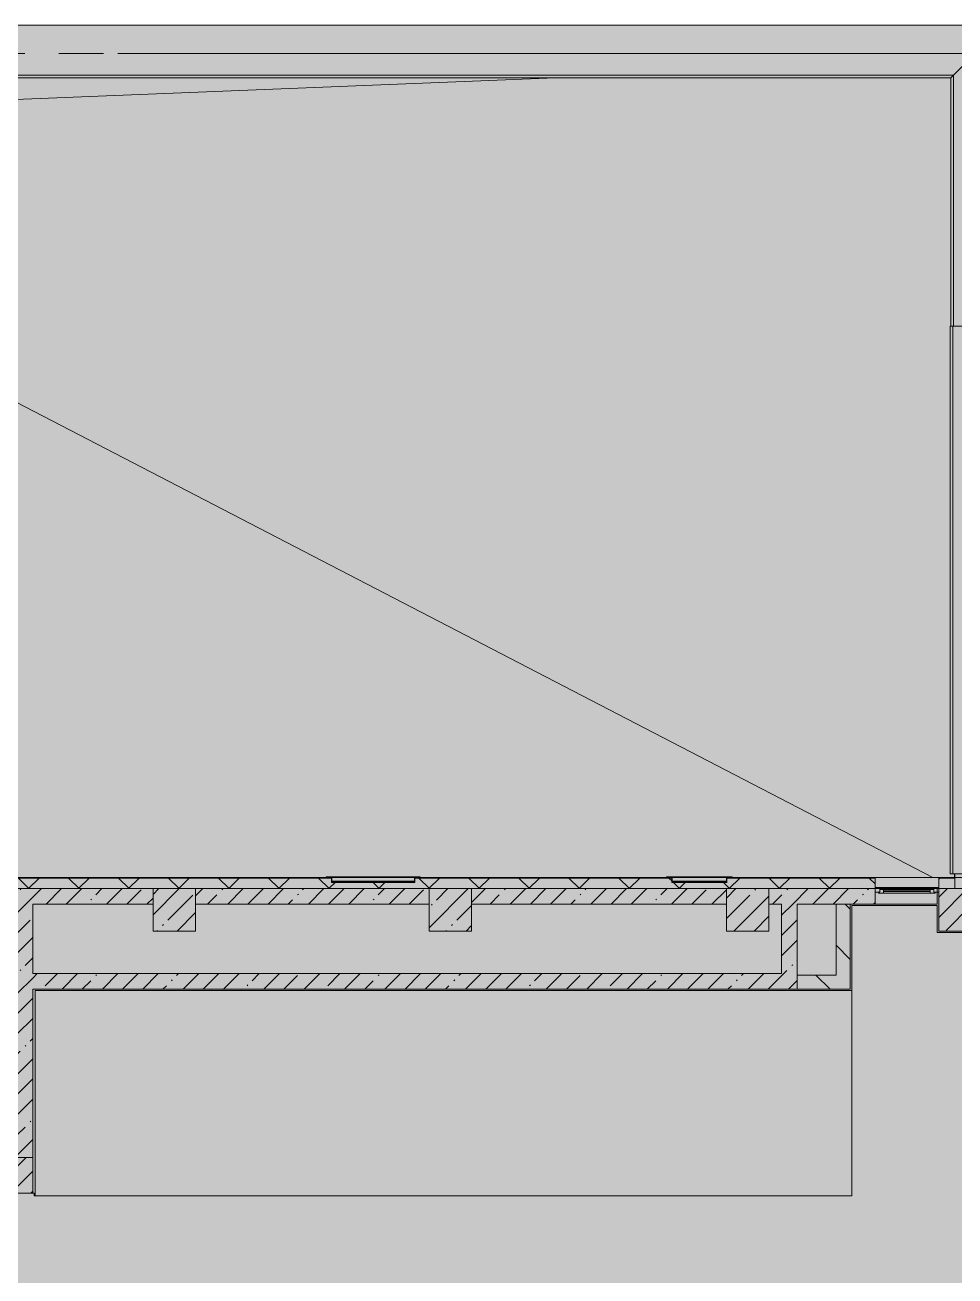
# Model space of a CAD drawing. Header units: millimetres. Extents: x -5368 to 196898, y -8553 to 29000.
# Drawn here: x 82125 to 95265, y 9728 to 27400 of the extents above; entities that cross this region are included whole.
import ezdxf

# ---------------------------------------------------------------- set-up
doc = ezdxf.new("R2010")
doc.units = ezdxf.units.MM
doc.linetypes.add('Осевая', pattern=[3175, 635, -476.25, 1587.5, -476.25])
for name, color, linetype, lineweight in [('A-DETL-2', 7, 'Continuous', 5), ('A-GENM-4', 7, 'Continuous', 5), ('A-WALL-2', 7, 'Continuous', 5), ('I-WALL-4', 7, 'Continuous', 5), ('S-COLS-3', 7, 'Continuous', 5), ('Оси', 7, 'Continuous', 9), ('Оси-2', 7, 'Осевая', 9)]:
    doc.layers.add(name, color=color, linetype=linetype, lineweight=lineweight)
doc.layers.add('A-DETL-GENF-5', color=7, linetype='Continuous', lineweight=9, true_color=0xc0c0c0, transparency=0.4)
for name, color, linetype, lineweight, true_color in [('A-FLOR-2', 7, 'Continuous', 5, 0xb7b7b7), ('A-GENM-5', 7, 'Continuous', 5, 0x737373), ('A-GENM-6', 7, 'Continuous', 5, 0xa1a1a1), ('A-GLAZ-3', 7, 'Continuous', 5, 0x737373), ('A-WALL-3', 7, 'Continuous', 5, 0x737373), ('A-WALL-4', 7, 'Continuous', 9, 0x737373), ('A-WALL-5', 7, 'Continuous', 5, 0xa1a1a1), ('I-WALL-5', 7, 'Continuous', 5, 0x737373), ('S-COLS-2', 7, 'Continuous', 5, 0x737373)]:
    doc.layers.add(name, color=color, linetype=linetype, lineweight=lineweight, true_color=true_color)
pattern_1 = [(45, (62025.03, 0), (-285.123, 285.123), []), (45, (62310.15, 0), (-285.123, 285.123), [504.031, -100.806, 16.764, -84.042])]
pattern_2 = [(135, (62025.03, 0), (-353.5534, -353.5534), [])]

# ---------------------------------------------------------------- blocks, each defined once
blk = doc.blocks.new('BSC_Колонна _Прямоугольная - 600х600-V86-3_3_1_птичка')
at = {"layer": 'S-COLS-3'}
h = blk.add_hatch(dxfattribs=at)
h.set_pattern_fill('FP_69', color=256, style=0, pattern_type=2)
h.set_pattern_definition([(45, (-26110, -14900), (-285.123, 285.123), []), (45, (-25824.88, -14900), (-285.123, 285.123), [504.031, -100.806, 16.764, -84.042])])
h.paths.add_polyline_path([(-300, -300), (300, -300), (300, 300), (-300, 300), (-300, 216)])
at = {"layer": 'S-COLS-2'}
for p, q in [((300, 300), (-300, 300)), ((-300, 300), (-300, -300)), ((300, -300), (300, 300)), ((-300, -300), (300, -300))]:
    blk.add_line(p, q, dxfattribs=at)
blk = doc.blocks.new('парапет1 - парапет-18629556-3_3_1_птичка')
at = {"layer": 'A-GENM-4'}
blk.add_line((-2411, 27400), (33928, 27400), dxfattribs=at)
at = {"layer": 'A-GENM-5'}
for p, q in [((33926, 27398), (33219, 26691)), ((33219, 26691), (-1702, 26691)), ((33219, 26691), (33183, 26655)), ((33219, 23147), (33219, 26691)), ((-1665, 26654), (33182, 26654)), ((33182, 26654), (33182, 23147))]:
    blk.add_line(p, q, dxfattribs=at)
blk.add_open_spline([(33183, 26655), (33182, 26654), (33182, 26654), (33182, 26654), (33182, 26654)], degree=3, dxfattribs=at)
blk = doc.blocks.new('BSC_Колонна _Прямоугольная - 600х600-V111-3_3_1_птичка')
at = {"layer": 'S-COLS-3'}
h = blk.add_hatch(dxfattribs=at)
h.set_pattern_fill('FP_95', color=256, style=0, pattern_type=2)
h.set_pattern_definition([(45, (-33310, -14900), (-285.123, 285.123), []), (45, (-33024.88, -14900), (-285.123, 285.123), [504.031, -100.806, 16.764, -84.042])])
h.paths.add_polyline_path([(-300, -300), (300, -300), (300, 300), (-300, 300), (-300, 216)])
at = {"layer": 'S-COLS-2'}
for p, q in [((300, 300), (-300, 300)), ((-300, 300), (-300, -300)), ((300, -300), (300, 300)), ((-300, -300), (300, -300))]:
    blk.add_line(p, q, dxfattribs=at)
blk = doc.blocks.new('BSC_Колонна _Прямоугольная - 500х500-V121-3_3_1_птичка')
at = {"layer": 'S-COLS-3'}
h = blk.add_hatch(dxfattribs=at)
h.set_pattern_fill('FP_106', color=256, style=0, pattern_type=2)
h.set_pattern_definition([(45, (-19960, -11150), (-285.123, 285.123), []), (45, (-19674.88, -11150), (-285.123, 285.123), [504.031, -100.806, 16.764, -84.042])])
h.paths.add_polyline_path([(-250, -250), (250, -250), (250, 250), (-250, 250)])
at = {"layer": 'S-COLS-2'}
for p, q in [((250, 250), (-250, 250)), ((-250, 250), (-250, -250)), ((250, -250), (250, 250)), ((-250, -250), (250, -250))]:
    blk.add_line(p, q, dxfattribs=at)
blk = doc.blocks.new('BSC_Колонна _Прямоугольная - 600х600-V122-3_3_1_птичка')
at = {"layer": 'S-COLS-3'}
h = blk.add_hatch(dxfattribs=at)
h.set_pattern_fill('FP_107', color=256, style=0, pattern_type=2)
h.set_pattern_definition([(45, (-30310, -14900), (-285.123, 285.123), []), (45, (-30024.88, -14900), (-285.123, 285.123), [504.031, -100.806, 16.764, -84.042])])
h.paths.add_polyline_path([(-300, -300), (300, -300), (300, 300), (-300, 300), (-300, 216)])
at = {"layer": 'S-COLS-2'}
for p, q in [((300, 300), (-300, 300)), ((-300, 300), (-300, -300)), ((300, -300), (300, 300)), ((-300, -300), (300, -300))]:
    blk.add_line(p, q, dxfattribs=at)
blk = doc.blocks.new('парапет6 - парапет-21094616-3_3_1_птичка')
at = {"layer": 'A-GENM-5'}
for p, q in [((33173, 23147), (33173, 15407)), ((33173, 23147), (33174, 23147)), ((33174, 23147), (33211, 23147)), ((33211, 23147), (33920, 23147)), ((33211, 23147), (33211, 15407)), ((33920, 15407), (33920, 23147)), ((33174, 15407), (33173, 15407)), ((33211, 15407), (33174, 15407)), ((33920, 15407), (33211, 15407))]:
    blk.add_line(p, q, dxfattribs=at)
blk = doc.blocks.new('BSC_Колонна _Прямоугольная - 600х600-V164-3_3_1_птичка')
at = {"layer": 'S-COLS-3'}
h = blk.add_hatch(dxfattribs=at)
h.set_pattern_fill('FP_128', color=256, style=0, pattern_type=2)
h.set_pattern_definition([(45, (-22210, -14900), (-285.123, 285.123), []), (45, (-21924.88, -14900), (-285.123, 285.123), [504.031, -100.806, 16.764, -84.042])])
h.paths.add_polyline_path([(-300, -300), (300, -300), (300, 300), (-300, 300), (-300, 216)])
at = {"layer": 'S-COLS-2'}
for p, q in [((300, 300), (-300, 300)), ((-300, 300), (-300, -300)), ((300, -300), (300, 300)), ((-300, -300), (300, -300))]:
    blk.add_line(p, q, dxfattribs=at)
blk = doc.blocks.new('120_Окно_СКБ_1Ст - 120_Окно_СКБ_1Ст_900х2500_h_-20705657-3_3_1_птичка')
at = {"layer": 'A-GLAZ-3'}
for p, q in [((-450, -127), (-450, -57)), ((-450, -57), (-380, -57)), ((450, -57), (-450, -57)), ((-380, -127), (-450, -127)), ((-450, -127), (-400, -127)), ((-380, -127), (-400, -127)), ((-400, -127), (-400, -137)), ((-400, -137), (400, -137)), ((400, -137), (-400, -137)), ((-380, -57), (-380, -127)), ((380, -87), (-380, -87)), ((-380, -87), (-380, -127)), ((-330, -137), (-330, -87)), ((-330, -107), (330, -107)), ((330, -117), (-330, -117)), ((330, -137), (330, -87)), ((380, -127), (380, -57)), ((380, -57), (450, -57)), ((380, -127), (380, -87)), ((450, -127), (380, -127)), ((400, -127), (380, -127)), ((400, -127), (450, -127)), ((400, -137), (400, -127)), ((450, -57), (450, -127))]:
    blk.add_line(p, q, dxfattribs=at)
blk = doc.blocks.new('Уголок вложенный - Уголок вложенный-23831105-3_3_1_птичка')
at = {"layer": 'A-GENM-5'}
for p, q in [((29164, 15365), (29244, 15365)), ((29164, 15361), (29164, 15365)), ((29237, 15288), (29237, 15349)), ((29244, 15285), (29240, 15285)), ((29244, 15365), (29244, 15285))]:
    blk.add_line(p, q, dxfattribs=at)
at = {"layer": 'A-GENM-5', "flags": 128}
for points in [[(29167, 15358), (29166, 15358), (29166, 15358), (29165, 15359), (29165, 15359), (29164, 15360), (29164, 15360), (29164, 15361)], [(29237, 15349), (29237, 15351), (29236, 15353), (29235, 15355), (29234, 15356), (29232, 15357), (29230, 15358), (29228, 15358)], [(29240, 15285), (29239, 15285), (29239, 15285), (29238, 15286), (29238, 15286), (29237, 15287), (29237, 15287), (29237, 15288)]]:
    blk.add_lwpolyline(points, dxfattribs=at)
at = {"layer": 'A-GENM-6'}
blk.add_line((29228, 15358), (29167, 15358), dxfattribs=at)
blk = doc.blocks.new('Уголок вложенный - Уголок вложенный-V177-3_3_1_птичка')
at = {"layer": 'A-GENM-5'}
for p, q in [((30010, 15365), (30090, 15365)), ((30010, 15285), (30010, 15365)), ((30014, 15285), (30010, 15285)), ((30017, 15349), (30017, 15288)), ((30090, 15365), (30090, 15361))]:
    blk.add_line(p, q, dxfattribs=at)
at = {"layer": 'A-GENM-5', "flags": 128}
for points in [[(30017, 15288), (30017, 15287), (30017, 15287), (30016, 15286), (30016, 15286), (30015, 15285), (30015, 15285), (30014, 15285)], [(30026, 15358), (30024, 15358), (30022, 15357), (30020, 15356), (30019, 15355), (30018, 15353), (30017, 15351), (30017, 15349)], [(30090, 15361), (30090, 15360), (30090, 15360), (30089, 15359), (30089, 15359), (30088, 15358), (30088, 15358), (30087, 15358)]]:
    blk.add_lwpolyline(points, dxfattribs=at)
at = {"layer": 'A-GENM-6'}
blk.add_line((30087, 15358), (30026, 15358), dxfattribs=at)
blk = doc.blocks.new('Уголок вложенный - Уголок вложенный-V178-3_3_1_птичка')
at = {"layer": 'A-GENM-5'}
for p, q in [((29244, 15365), (30010, 15365)), ((30010, 15285), (29244, 15285))]:
    blk.add_line(p, q, dxfattribs=at)
at = {"layer": 'A-GENM-5', "flags": 128}
for points in [[(29237, 15349), (29237, 15351), (29236, 15353), (29235, 15355), (29234, 15356), (29232, 15357), (29230, 15358), (29228, 15358)], [(30026, 15358), (30024, 15358), (30022, 15357), (30020, 15356), (30019, 15355), (30018, 15353), (30017, 15351), (30017, 15349)]]:
    blk.add_lwpolyline(points, dxfattribs=at)
blk = doc.blocks.new('Полоса с поворотом - Полоса с поворотом-23831239-3_3_1_птичка')
at = {"layer": 'A-GENM-5'}
for p, q in [((24437, 15363), (25603, 15363)), ((25603, 15306), (24437, 15306)), ((24437, 15298), (25603, 15298))]:
    blk.add_line(p, q, dxfattribs=at)
blk = doc.blocks.new('Уголок вложенный - Уголок вложенный-23831240-3_3_1_птичка')
at = {"layer": 'A-GENM-5'}
for p, q in [((24437, 15365), (25603, 15365)), ((25603, 15285), (24437, 15285))]:
    blk.add_line(p, q, dxfattribs=at)
at = {"layer": 'A-GENM-5', "flags": 128}
for points in [[(24430, 15349), (24430, 15351), (24429, 15353), (24428, 15355), (24427, 15356), (24425, 15357), (24423, 15358), (24421, 15358)], [(25619, 15358), (25617, 15358), (25615, 15357), (25614, 15356), (25612, 15355), (25611, 15353), (25610, 15351), (25610, 15349)]]:
    blk.add_lwpolyline(points, dxfattribs=at)
blk = doc.blocks.new('Полоса с поворотом - Полоса с поворотом-23831104-3_3_1_птичка')
at = {"layer": 'A-GENM-5'}
for p, q in [((19017, 15363), (19783, 15363)), ((19783, 15306), (19017, 15306)), ((19017, 15298), (19783, 15298))]:
    blk.add_line(p, q, dxfattribs=at)

msp = doc.modelspace()

# ---------------------------------------------------------------- hatches: boundary and pattern name
at = {"layer": 'A-DETL-GENF-5'}
for points in [[(61342.1, 14774.9), (61757, 14774.9), (61757, 15358), (100785, 15358), (100785, 23888.3), (95953.1, 23888.3), (95953.1, 27398.1), (59616, 27398.1), (59616, 14774.9), (60812.2, 14774.9)], [(100021.8, -258), (100335, -258), (100335, 15358), (61757, 15358), (61757, -258), (98962.1, -258)]]:
    msp.add_hatch(color=256, dxfattribs=at).paths.add_polyline_path(points)
at = {"layer": 'A-WALL-2'}
h = msp.add_hatch(dxfattribs=at)
h.set_pattern_fill('FP_75', color=256, style=0, pattern_type=2)
h.set_pattern_definition([(45, (62025.03, 0), (-353.5534, 353.5534), []), (135, (62025.03, 0), (-353.5534, -353.5534), [])])
h.paths.add_polyline_path([(95253, 15200), (95265, 15200), (95260, 15350), (95035, 15350), (95035, 15200)])
h.paths.add_polyline_path([(93663.5, 15200), (94135, 15200), (94135, 15350), (92042, 15349), (92042, 15288), (92035, 15285), (91262, 15288), (91262, 15350), (87635.3, 15349), (87635.3, 15288), (87628.3, 15285), (86455.3, 15288), (86455.3, 15350), (81815, 15349), (81815, 15288), (81808, 15285), (81035, 15288), (81035, 15350), (76808, 15349), (76808, 15288), (76801, 15285), (76628, 15288), (76627.8, 15350), (74885, 15350), (74885, 15200), (92635, 15200)])
h.paths.add_polyline_path([(100335, 15200), (100335, 15350), (99835, 15350), (99835, 15200), (100021.8, 15200)])
h.paths.add_polyline_path([(95635, 15200), (95785, 15200), (95782.9, 15350), (95635, 15350)])
h.paths.add_polyline_path([(97435, 15200), (97435, 15350), (96685, 15350), (96685, 15200), (96842.6, 15200)])
h.paths.add_polyline_path([(69685, 15200), (70285, 15200), (70285, 15350), (69685, 15350)])
h.paths.add_polyline_path([(68785, 15200), (68785, 15350), (62065, 15350), (62065, 15293), (61915, 15293), (61915, 15200), (68230.2, 15200)])
h.paths.add_polyline_path([(71185, 15200), (71785, 15200), (71785, 15350), (71185, 15350)])
at = {"layer": 'I-WALL-4'}
h = msp.add_hatch(dxfattribs=at)
h.set_pattern_fill('FP_71', color=256, style=0, pattern_type=2)
h.set_pattern_definition(pattern_1)
h.paths.add_polyline_path([(76335, 14980), (80135.3, 14980), (80135.3, 15200), (76335, 15200), (76335, 15115.9)])
h.paths.add_polyline_path([(83935, 14980), (83935, 15200), (80735.3, 15200), (80735.3, 14980), (83066.3, 14980)])
h.paths.add_polyline_path([(94135, 14980), (94135, 15200), (92635, 15200), (92635, 14980), (93786.2, 14980)])
h.paths.add_polyline_path([(92035, 14980), (92035, 15200), (88435, 15200), (88435, 14980), (91544, 14980)])
h.paths.add_polyline_path([(87305.2, 14980), (87835, 14980), (87835, 15200), (84535, 15200), (84535, 14980)])
h = msp.add_hatch(dxfattribs=at)
h.set_pattern_fill('FP_71', color=256, style=0, pattern_type=2)
h.set_pattern_definition(pattern_1)
h.paths.add_polyline_path([(82235, 11400), (82235, 14980), (82015, 14980), (82015, 11400)])
h = msp.add_hatch(dxfattribs=at)
h.set_pattern_fill('FP_71', color=256, style=0, pattern_type=2)
h.set_pattern_definition(pattern_1)
h.paths.add_polyline_path([(93035, 14000), (93035, 14980), (92815, 14980), (92815, 14000)])
h = msp.add_hatch(dxfattribs=at)
h.set_pattern_fill('FP_74', color=256, style=0, pattern_type=2)
h.set_pattern_definition(pattern_2)
h.paths.add_polyline_path([(93786.2, 13980), (93786.2, 14980), (93586.2, 14980), (93586.2, 13980), (93663.5, 13980)])
h = msp.add_hatch(dxfattribs=at)
h.set_pattern_fill('FP_71', color=256, style=0, pattern_type=2)
h.set_pattern_definition(pattern_1)
h.paths.add_polyline_path([(91544, 13780), (93035, 13780), (93035, 14000), (82235, 14000), (82235, 13780), (87305.2, 13780)])
h = msp.add_hatch(dxfattribs=at)
h.set_pattern_fill('FP_74', color=256, style=0, pattern_type=2)
h.set_pattern_definition(pattern_2)
h.paths.add_polyline_path([(93786.2, 13780), (93786.2, 13980), (93035, 13980), (93035, 13780), (93663.5, 13780)])

# ---------------------------------------------------------------- linework, layer by layer
at = {"layer": 'A-DETL-2'}
for p, q in [((95953.1, 27398.1), (59616, 27398.1)), ((61757, 15358), (100335, 15358))]:
    msp.add_line(p, q, dxfattribs=at)
at = {"layer": 'A-FLOR-2'}
for p, q in [((89621.5, 26653.6), (76585, 26130)), ((94953.2, 15358), (76585, 24880)), ((95015, 14960), (93806.2, 14960)), ((93806.2, 14960), (93806.2, 10859)), ((95015, 14580), (95015, 14960)), ((95655, 14580), (95015, 14580)), ((93807.2, 13759), (82267.2, 13759)), ((82267.2, 13759), (82267.2, 10859)), ((93807.2, 10859), (93807.2, 13759)), ((82256, 10900), (82235, 10900)), ((82256, 10859), (82256, 10900)), ((82256, 10859), (93807.2, 10859))]:
    msp.add_line(p, q, dxfattribs=at)
at = {"layer": 'A-WALL-3'}
for p, q in [((76335, 15200), (83935, 15200)), ((84535, 15200), (87835, 15200)), ((88435, 15200), (92035, 15200)), ((92635, 15200), (95035, 15200)), ((94135, 15200), (94135, 15358)), ((95035, 15358), (95035, 15200))]:
    msp.add_line(p, q, dxfattribs=at)
at = {"layer": 'A-WALL-4'}
for p, q in [((95260, 15350), (95260, 15407.3)), ((95265, 15407.3), (95265, 15200)), ((83935, 15200), (80735.3, 15200)), ((86457, 15353), (81813.3, 15353)), ((86455.7, 15350), (81814.6, 15350)), ((87835, 15200), (84535, 15200)), ((91263.8, 15353), (87633.5, 15353)), ((91262.5, 15350), (87634.8, 15350)), ((92035, 15200), (88435, 15200)), ((94135, 15353), (92040.3, 15353)), ((94135, 15350), (92041.6, 15350)), ((94135, 15200), (92635, 15200)), ((95258, 15353), (95035, 15353)), ((95265, 15350), (95035, 15350)), ((95258, 15358), (95258, 15350)), ((93786.2, 14980), (93586.2, 14980))]:
    msp.add_line(p, q, dxfattribs=at)
at = {"layer": 'A-WALL-5'}
for p, q in [((86385.3, 15358), (81885, 15358)), ((86459.2, 15358), (86446.3, 15358)), ((87644.3, 15358), (87631.3, 15358)), ((91192, 15358), (87705.3, 15358)), ((91266, 15358), (91253, 15358)), ((92051, 15358), (92038.1, 15358)), ((95258, 15358), (92112, 15358))]:
    msp.add_line(p, q, dxfattribs=at)
at = {"layer": 'I-WALL-5'}
for p, q in [((95258, 15407.3), (95258, 15358)), ((94135, 14980), (94135, 15200)), ((95015, 14980), (95015, 15200)), ((82235, 14000), (82235, 14980)), ((82235, 14980), (83935, 14980)), ((84535, 14980), (87835, 14980)), ((88435, 14980), (92035, 14980)), ((92635, 14980), (92815, 14980)), ((92815, 14980), (92815, 14000)), ((93035, 14980), (93586.2, 14980)), ((93035, 13780), (93035, 14980)), ((93586.2, 14980), (93586.2, 13980)), ((93786.2, 13780), (93786.2, 14980)), ((95015, 14980), (93786.2, 14980)), ((92815, 14000), (82235, 14000)), ((93586.2, 13980), (93035, 13980)), ((82235, 11400), (82235, 13780)), ((82235, 13780), (93786.2, 13780))]:
    msp.add_line(p, q, dxfattribs=at)
at = {"layer": 'Оси'}
msp.add_line((83435, 27000), (95935, 27000), dxfattribs=at)
at = {"layer": 'Оси-2'}
msp.add_line((69900.8, 27000), (83435, 27000), dxfattribs=at)

# ---------------------------------------------------------------- block references
at = {"layer": 'A-GENM-4'}
msp.add_blockref('парапет1 - парапет-18629556-3_3_1_птичка', (62025, 0), dxfattribs=at)
at = {"layer": 'A-GENM-5'}
for name, p in [('парапет6 - парапет-21094616-3_3_1_птичка', (62025, 0)), ('Уголок вложенный - Уголок вложенный-23831105-3_3_1_птичка', (57218.3, 0)), ('Уголок вложенный - Уголок вложенный-23831240-3_3_1_птичка', (62025, 0)), ('Полоса с поворотом - Полоса с поворотом-23831239-3_3_1_птичка', (62025, 0)), ('Уголок вложенный - Уголок вложенный-V177-3_3_1_птичка', (57618.3, 0)), ('Уголок вложенный - Уголок вложенный-23831105-3_3_1_птичка', (62025, 0)), ('Уголок вложенный - Уголок вложенный-V178-3_3_1_птичка', (62025, 0)), ('Полоса с поворотом - Полоса с поворотом-23831104-3_3_1_птичка', (72252, 0)), ('Уголок вложенный - Уголок вложенный-V177-3_3_1_птичка', (62025, 0))]:
    msp.add_blockref(name, p, dxfattribs=at)
at = {"layer": 'A-GLAZ-3'}
msp.add_blockref('120_Окно_СКБ_1Ст - 120_Окно_СКБ_1Ст_900х2500_h_-20705657-3_3_1_птичка', (94585, 15275), dxfattribs=at)
at = {"layer": 'S-COLS-2'}
for name, p in [('BSC_Колонна _Прямоугольная - 600х600-V164-3_3_1_птичка', (84235, 14900)), ('BSC_Колонна _Прямоугольная - 600х600-V86-3_3_1_птичка', (88135, 14900)), ('BSC_Колонна _Прямоугольная - 600х600-V122-3_3_1_птичка', (92335, 14900)), ('BSC_Колонна _Прямоугольная - 600х600-V111-3_3_1_птичка', (95335, 14900)), ('BSC_Колонна _Прямоугольная - 500х500-V121-3_3_1_птичка', (81985, 11150))]:
    msp.add_blockref(name, p, dxfattribs=at)

doc.saveas('drawing.dxf')
